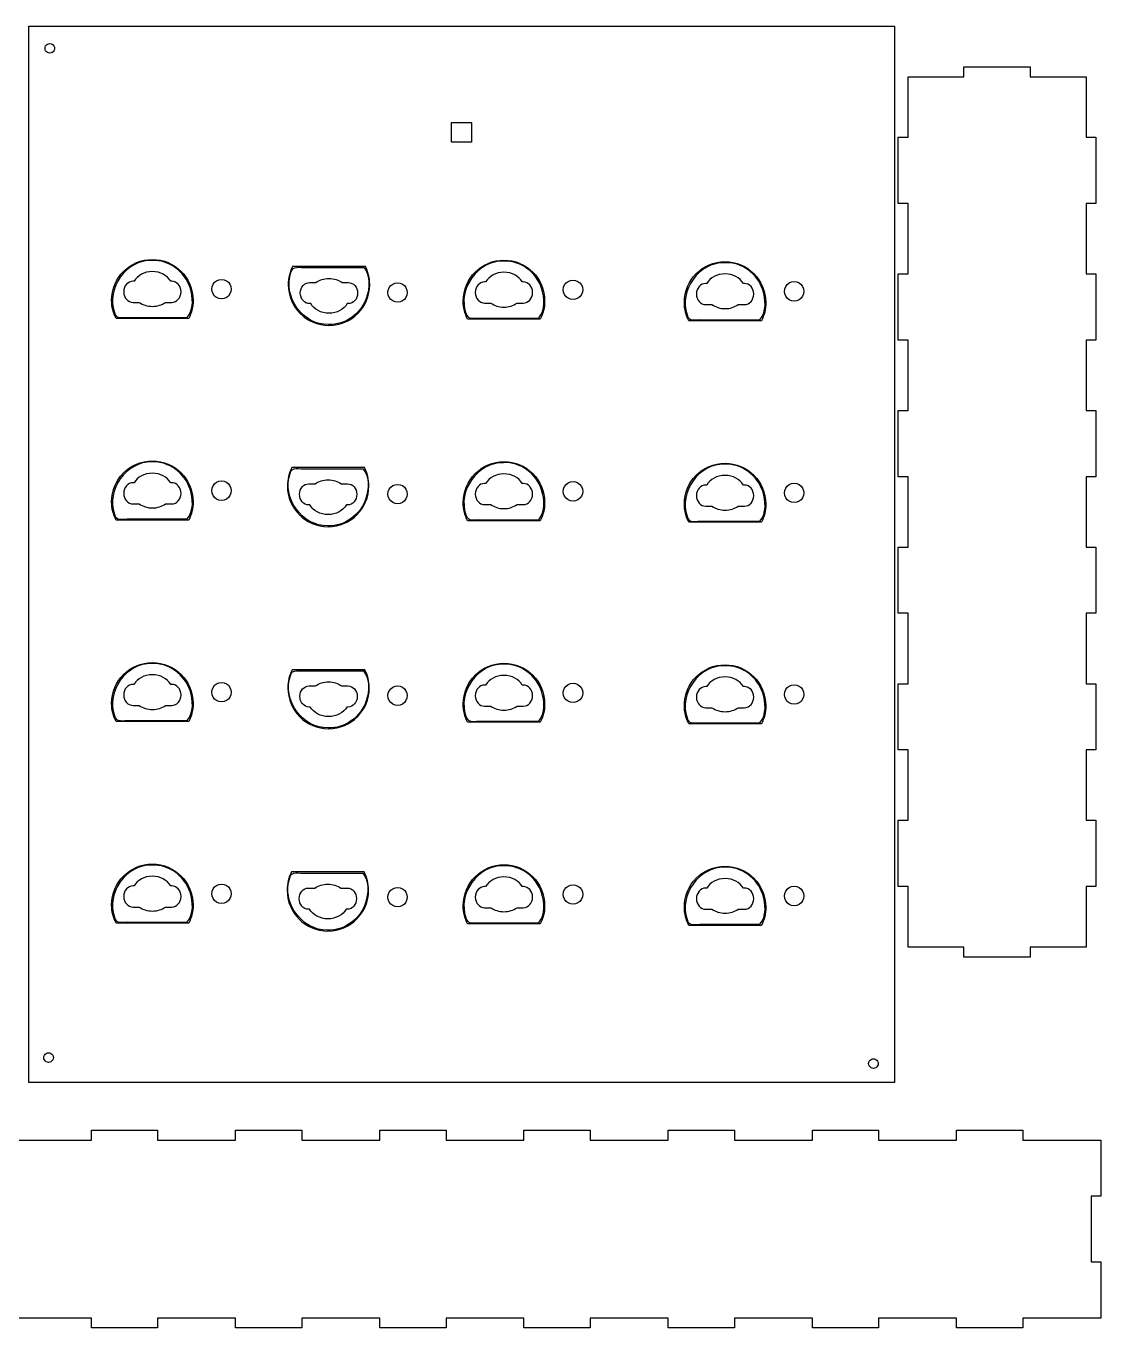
# Model space of a CAD drawing. Extents: x -357 to 241, y 37 to 431.
# Drawn here: x -85.2 to 240.9, y 36.5 to 431.4 of the extents above; entities that cross this region are included whole.
import ezdxf

# ---------------------------------------------------------------- set-up
doc = ezdxf.new("R2010")
doc.units = 0
doc.layers.add('Layer_1_copy', color=7, linetype='CONTINUOUS')

msp = doc.modelspace()

# ---------------------------------------------------------------- linework, layer by layer
at = {"layer": 'Layer_1_copy', "color": 7}
for points in [[(-84.363413, 110.946566), (-84.363413, 431.403013), (178.254028, 431.403013), (178.254028, 110.946566), (-84.363413, 110.946566)], [(-77.977239, 426.080068), (-77.977239, 426.080068)], [(-77.97721, 426.080096), (-77.97721, 426.080096)], [(-77.977182, 426.080096), (-77.977182, 426.080096)], [(219.468206, 152.046634), (219.468206, 149.046631), (199.378189, 149.046631), (199.378189, 152.046634), (182.423209, 152.046634), (182.423209, 170.430203), (179.423187, 170.430203), (179.423187, 190.520203), (182.423209, 190.520203), (182.423209, 211.858774), (179.423187, 211.858774), (179.423187, 231.948774), (182.423209, 231.948774), (182.423209, 253.287348), (179.423187, 253.287348), (179.423187, 273.377348), (182.423209, 273.377348), (182.423209, 294.715919), (179.423187, 294.715919), (179.423187, 314.805919), (182.423209, 314.805919), (182.423209, 336.14449), (179.423187, 336.14449), (179.423187, 356.234491), (182.423209, 356.234491), (182.423209, 377.573062), (179.423187, 377.573062), (179.423187, 397.663062), (182.423209, 397.663062), (182.423209, 416.046633), (199.378189, 416.046633), (199.378189, 419.046633), (219.468206, 419.046633), (219.468206, 416.046633), (236.423214, 416.046633), (236.423214, 416.046633), (236.423214, 397.663062), (239.423208, 397.663062), (239.423208, 377.573062), (236.423214, 377.573062), (236.423214, 356.234491), (239.423208, 356.234491), (239.423208, 336.14449), (236.423214, 336.14449), (236.423214, 314.805919), (239.423208, 314.805919), (239.423208, 294.715919), (236.423214, 294.715919), (236.423214, 273.377348), (239.423208, 273.377348), (239.423208, 253.287348), (236.423214, 253.287348), (236.423214, 231.948774), (239.423208, 231.948774), (239.423208, 211.858774), (236.423214, 211.858774), (236.423214, 190.520203), (239.423208, 190.520203), (239.423208, 170.430203), (236.423214, 170.430203), (236.423214, 152.046634), (219.468206, 152.046634)], [(43.945178, 396.171732), (43.945178, 402.171732), (49.945178, 402.171732), (49.945178, 396.171732), (43.945178, 396.171732)], [(17.761782, 358.517832), (-4.30427, 358.517832)], [(-25.889062, 354.564658), (-25.889062, 354.564658)], [(-5.630235, 352.964929), (-5.630235, 352.964929)], [(27.527646, 353.532035), (27.527646, 353.532035)], [(80.765369, 354.358015), (80.765369, 354.358015)], [(147.856251, 353.887325), (147.856251, 353.887325)], [(-59.204225, 348.241455), (-59.204225, 348.241455)], [(47.450234, 348.03484), (47.450234, 348.03484)], [(114.541088, 347.564093), (114.541088, 347.564093)], [(-35.812208, 342.688552), (-57.87826, 342.688552)], [(70.842251, 342.481937), (48.776199, 342.481937)], [(137.933105, 342.01119), (115.867053, 342.01119)], [(17.510576, 297.474012), (-4.555476, 297.474012)], [(-25.889062, 293.437272), (-25.889062, 293.437272)], [(27.527646, 292.404649), (27.527646, 292.404649)], [(80.765369, 293.230629), (80.765369, 293.230629)], [(147.856251, 292.759939), (147.856251, 292.759939)], [(-5.881441, 291.921109), (-5.881441, 291.921109)], [(-59.204225, 287.114069), (-59.204225, 287.114069)], [(47.450234, 286.907454), (47.450234, 286.907454)], [(114.541088, 286.436707), (114.541088, 286.436707)], [(-35.812208, 281.561166), (-57.87826, 281.561166)], [(70.842251, 281.354551), (48.776199, 281.354551)], [(137.933105, 280.883804), (115.867053, 280.883804)], [(17.636193, 236.179014), (-4.429859, 236.179014)], [(-25.889062, 232.309886), (-25.889062, 232.309886)], [(-5.755824, 230.626111), (-5.755824, 230.626111)], [(27.527646, 231.277263), (27.527646, 231.277263)], [(80.765369, 232.103271), (80.765369, 232.103271)], [(147.856251, 231.632581), (147.856251, 231.632581)], [(-59.204225, 225.986655), (-59.204225, 225.986655)], [(47.450234, 225.780068), (47.450234, 225.780068)], [(114.541088, 225.309321), (114.541088, 225.309321)], [(-35.812208, 220.433752), (-57.87826, 220.433752)], [(70.842251, 220.227165), (48.776199, 220.227165)], [(137.933105, 219.756418), (115.867053, 219.756418)], [(17.425514, 174.848739), (-4.640538, 174.848739)], [(-25.889062, 171.182522), (-25.889062, 171.182522)], [(27.527646, 170.1499), (27.527646, 170.1499)], [(80.765369, 170.975879), (80.765369, 170.975879)], [(147.856251, 170.505189), (147.856251, 170.505189)], [(-5.966503, 169.295836), (-5.966503, 169.295836)], [(-59.204225, 164.859314), (-59.204225, 164.859314)], [(47.450234, 164.652699), (47.450234, 164.652699)], [(114.541088, 164.181952), (114.541088, 164.181952)], [(-35.812208, 159.306411), (-57.87826, 159.306411)], [(70.842251, 159.099796), (48.776199, 159.099796)], [(137.933105, 158.629049), (115.867053, 158.629049)], [(-78.340261, 120.002894), (-78.340261, 120.002894)], [(-78.340233, 120.002922), (-78.340233, 120.002922)], [(-78.340233, 120.002922), (-78.340233, 120.002922)], [(171.898741, 118.173981), (171.898741, 118.173981)], [(171.898769, 118.173981), (171.898769, 118.173981)], [(171.898798, 118.173981), (171.898798, 118.173981)], [(-89.066017, 93.543838), (-65.361016, 93.543838), (-65.361016, 96.543832), (-45.271015, 96.543832), (-45.271015, 93.543838), (-21.611017, 93.543838), (-21.611017, 96.543832), (-1.521017, 96.543832), (-1.521017, 93.543838), (22.138984, 93.543838), (22.138984, 96.543832), (42.228976, 96.543832), (42.228976, 93.543838), (65.888991, 93.543838), (65.888991, 96.543832), (85.97898, 96.543832), (85.97898, 93.543838), (109.638996, 93.543838), (109.638996, 96.543832), (129.728984, 96.543832), (129.728984, 93.543838), (153.388972, 93.543838), (153.388972, 96.543832), (173.478986, 96.543832), (173.478986, 93.543838), (197.138973, 93.543838), (197.138973, 96.543832), (217.22899, 96.543832), (217.22899, 93.543838), (240.933992, 93.543838), (240.933992, 76.49883), (237.933969, 76.49883), (237.933969, 56.588814), (240.933992, 56.588814), (240.933992, 39.543833), (217.22899, 39.543833), (217.22899, 36.543811), (197.138973, 36.543811), (197.138973, 39.543833), (173.478986, 39.543833), (173.478986, 36.543811), (153.388972, 36.543811), (153.388972, 39.543833), (129.728984, 39.543833), (129.728984, 36.543811), (109.638996, 36.543811), (109.638996, 39.543833), (85.97898, 39.543833), (85.97898, 36.543811), (65.888991, 36.543811), (65.888991, 39.543833), (42.228976, 39.543833), (42.228976, 36.543811), (22.138984, 36.543811), (22.138984, 39.543833), (-1.521017, 39.543833), (-1.521017, 36.543811), (-21.611017, 36.543811), (-21.611017, 39.543833), (-45.271015, 39.543833), (-45.271015, 36.543811), (-65.361016, 36.543811), (-65.361016, 39.543833), (-89.066017, 39.543833)]]:
    msp.add_lwpolyline(points, dxfattribs=at)
at = {"layer": 'Layer_1_copy', "color": 3}
for points in [[(-46.970936, 360.309658), (-46.970936, 360.309658)], [(59.683523, 360.103043), (59.683523, 360.103043)], [(126.774377, 359.632296), (126.774377, 359.632296)], [(-46.855168, 356.922441), (-46.855168, 356.922441)], [(59.799291, 356.715826), (59.799291, 356.715826)], [(126.890145, 356.245079), (126.890145, 356.245079)], [(-52.402613, 354.003205), (-52.720113, 354.003205)], [(-40.981418, 354.003205), (-41.298918, 354.003205)], [(0.853877, 353.614915), (2.750072, 353.614915)], [(10.696377, 353.614915), (12.592572, 353.614915)], [(54.251846, 353.79659), (53.934346, 353.79659)], [(65.673041, 353.79659), (65.355541, 353.79659)], [(121.3427, 353.325843), (121.0252, 353.325843)], [(132.763895, 353.325843), (132.446395, 353.325843)], [(-55.542335, 350.828205), (-55.542335, 350.766469)], [(-52.720113, 347.591469), (-50.823918, 347.591469)], [(-42.877613, 347.591469), (-40.981418, 347.591469)], [(-38.159196, 350.766469), (-38.159196, 350.828205)], [(-1.968345, 350.378179), (-1.968345, 350.439915)], [(15.414794, 350.439915), (15.414794, 350.378179)], [(51.112124, 350.62159), (51.112124, 350.559854)], [(68.495263, 350.559854), (68.495263, 350.62159)], [(118.202978, 350.150843), (118.202978, 350.089107)], [(135.586117, 350.089107), (135.586117, 350.150843)], [(1.171377, 347.203179), (0.853877, 347.203179)], [(6.718822, 344.283943), (6.718822, 344.283943)], [(12.592572, 347.203179), (12.275072, 347.203179)], [(53.934346, 347.384854), (55.830541, 347.384854)], [(63.776846, 347.384854), (65.673041, 347.384854)], [(121.0252, 346.914107), (122.921395, 346.914107)], [(130.8677, 346.914107), (132.763895, 346.914107)], [(6.603054, 340.896726), (6.603054, 340.896726)], [(-46.970936, 299.182272), (-46.970936, 299.182272)], [(59.683523, 298.975657), (59.683523, 298.975657)], [(126.774377, 298.50491), (126.774377, 298.50491)], [(-52.402613, 292.875819), (-52.720113, 292.875819)], [(-46.855168, 295.795055), (-46.855168, 295.795055)], [(-40.981418, 292.875819), (-41.298918, 292.875819)], [(0.602671, 292.571095), (2.498866, 292.571095)], [(10.445171, 292.571095), (12.341366, 292.571095)], [(54.251846, 292.669204), (53.934346, 292.669204)], [(59.799291, 295.58844), (59.799291, 295.58844)], [(65.673041, 292.669204), (65.355541, 292.669204)], [(121.3427, 292.198457), (121.0252, 292.198457)], [(126.890145, 295.117693), (126.890145, 295.117693)], [(132.763895, 292.198457), (132.446395, 292.198457)], [(-55.542335, 289.700819), (-55.542335, 289.639083)], [(-38.159196, 289.639083), (-38.159196, 289.700819)], [(-2.219551, 289.334359), (-2.219551, 289.396095)], [(15.163588, 289.396095), (15.163588, 289.334359)], [(51.112124, 289.494204), (51.112124, 289.432468)], [(68.495263, 289.432468), (68.495263, 289.494204)], [(118.202978, 289.023457), (118.202978, 288.961721)], [(135.586117, 288.961721), (135.586117, 289.023457)], [(-52.720113, 286.464083), (-50.823918, 286.464083)], [(-42.877613, 286.464083), (-40.981418, 286.464083)], [(0.920171, 286.159359), (0.602671, 286.159359)], [(12.341366, 286.159359), (12.023866, 286.159359)], [(53.934346, 286.257468), (55.830541, 286.257468)], [(63.776846, 286.257468), (65.673041, 286.257468)], [(121.0252, 285.786721), (122.921395, 285.786721)], [(130.8677, 285.786721), (132.763895, 285.786721)], [(6.467616, 283.240123), (6.467616, 283.240123)], [(6.351848, 279.852906), (6.351848, 279.852906)], [(-46.970936, 238.054858), (-46.970936, 238.054858)], [(59.683523, 237.848271), (59.683523, 237.848271)], [(126.774377, 237.377524), (126.774377, 237.377524)], [(-46.855168, 234.667641), (-46.855168, 234.667641)], [(59.799291, 234.461054), (59.799291, 234.461054)], [(126.890145, 233.990307), (126.890145, 233.990307)], [(-52.402613, 231.748405), (-52.720113, 231.748405)], [(-40.981418, 231.748405), (-41.298918, 231.748405)], [(0.728288, 231.276097), (2.624483, 231.276097)], [(10.570788, 231.276097), (12.466983, 231.276097)], [(54.251846, 231.541818), (53.934346, 231.541818)], [(65.673041, 231.541818), (65.355541, 231.541818)], [(121.3427, 231.071071), (121.0252, 231.071071)], [(132.763895, 231.071071), (132.446395, 231.071071)], [(-55.542335, 228.573405), (-55.542335, 228.511669)], [(-52.720113, 225.336669), (-50.823918, 225.336669)], [(-42.877613, 225.336669), (-40.981418, 225.336669)], [(-38.159196, 228.511669), (-38.159196, 228.573405)], [(-2.093934, 228.039361), (-2.093934, 228.101097)], [(15.289205, 228.101097), (15.289205, 228.039361)], [(51.112124, 228.366818), (51.112124, 228.305082)], [(53.934346, 225.130082), (55.830541, 225.130082)], [(63.776846, 225.130082), (65.673041, 225.130082)], [(68.495263, 228.305082), (68.495263, 228.366818)], [(118.202978, 227.896071), (118.202978, 227.834335)], [(135.586117, 227.834335), (135.586117, 227.896071)], [(1.045788, 224.864361), (0.728288, 224.864361)], [(6.593233, 221.945125), (6.593233, 221.945125)], [(12.466983, 224.864361), (12.149483, 224.864361)], [(121.0252, 224.659335), (122.921395, 224.659335)], [(130.8677, 224.659335), (132.763895, 224.659335)], [(6.477465, 218.557908), (6.477465, 218.557908)], [(-46.970936, 176.927523), (-46.970936, 176.927523)], [(59.683523, 176.720902), (59.683523, 176.720902)], [(126.774377, 176.250155), (126.774377, 176.250155)], [(-52.402613, 170.621064), (-52.720113, 170.621064)], [(-46.855168, 173.5403), (-46.855168, 173.5403)], [(-40.981418, 170.621064), (-41.298918, 170.621064)], [(0.517609, 169.945822), (2.413804, 169.945822)], [(10.360109, 169.945822), (12.256304, 169.945822)], [(54.251846, 170.414449), (53.934346, 170.414449)], [(59.799291, 173.333685), (59.799291, 173.333685)], [(65.673041, 170.414449), (65.355541, 170.414449)], [(121.3427, 169.943702), (121.0252, 169.943702)], [(126.890145, 172.862938), (126.890145, 172.862938)], [(132.763895, 169.943702), (132.446395, 169.943702)], [(-55.542335, 167.446064), (-55.542335, 167.384328)], [(-38.159196, 167.384328), (-38.159196, 167.446064)], [(-2.304613, 166.709086), (-2.304613, 166.770822)], [(15.078526, 166.770822), (15.078526, 166.709086)], [(51.112124, 167.239449), (51.112124, 167.177713)], [(68.495263, 167.177713), (68.495263, 167.239449)], [(118.202978, 166.768702), (118.202978, 166.706966)], [(135.586117, 166.706966), (135.586117, 166.768702)], [(-52.720113, 164.209328), (-50.823918, 164.209328)], [(-42.877613, 164.209328), (-40.981418, 164.209328)], [(0.835109, 163.534086), (0.517609, 163.534086)], [(12.256304, 163.534086), (11.938804, 163.534086)], [(53.934346, 164.002713), (55.830541, 164.002713)], [(63.776846, 164.002713), (65.673041, 164.002713)], [(121.0252, 163.531966), (122.921395, 163.531966)], [(130.8677, 163.531966), (132.763895, 163.531966)], [(6.382554, 160.61485), (6.382554, 160.61485)], [(6.266786, 157.227633), (6.266786, 157.227633)]]:
    msp.add_lwpolyline(points, dxfattribs=at)
at = {"layer": 'Layer_1_copy', "color": 7}
for points in [[(-79.232976, 423.905068), (-79.491993, 424.353699), (-79.491993, 424.906436), (-79.232976, 425.355068)], [(-79.232947, 423.905096), (-79.491965, 424.353728), (-79.491965, 424.906464), (-79.232947, 425.355096)], [(-79.232919, 423.905096), (-79.491937, 424.353728), (-79.491937, 424.906464), (-79.232919, 425.355096)], [(-79.232976, 425.355068), (-78.973958, 425.803699), (-78.495274, 426.080068), (-77.977239, 426.080068)], [(-77.977239, 423.180068), (-78.495274, 423.180068), (-78.973958, 423.456436), (-79.232976, 423.905068)], [(-79.232947, 425.355096), (-78.97393, 425.803728), (-78.495246, 426.080096), (-77.97721, 426.080096)], [(-77.97721, 423.180096), (-78.495246, 423.180096), (-78.97393, 423.456464), (-79.232947, 423.905096)], [(-79.232919, 425.355096), (-78.973902, 425.803728), (-78.495217, 426.080096), (-77.977182, 426.080096)], [(-77.977182, 423.180096), (-78.495217, 423.180096), (-78.973902, 423.456464), (-79.232919, 423.905096)], [(-77.977239, 426.080068), (-77.459204, 426.080068), (-76.980519, 425.803699), (-76.721502, 425.355068)], [(-76.721502, 423.905068), (-76.980519, 423.456436), (-77.459204, 423.180068), (-77.977239, 423.180068)], [(-77.97721, 426.080096), (-77.459175, 426.080096), (-76.980491, 425.803727), (-76.721474, 425.355096)], [(-76.721474, 423.905096), (-76.980491, 423.456464), (-77.459175, 423.180096), (-77.97721, 423.180096)], [(-77.977182, 426.080096), (-77.459147, 426.080096), (-76.980463, 425.803727), (-76.721445, 425.355096)], [(-76.721445, 423.905096), (-76.980463, 423.456464), (-77.459147, 423.180096), (-77.977182, 423.180096)], [(-76.721502, 425.355068), (-76.462484, 424.906436), (-76.462484, 424.353699), (-76.721502, 423.905068)], [(-76.721474, 425.355096), (-76.462456, 424.906464), (-76.462456, 424.353727), (-76.721474, 423.905096)], [(-76.721445, 425.355096), (-76.462428, 424.906464), (-76.462428, 424.353727), (-76.721445, 423.905096)], [(-59.204225, 348.241455), (-59.204225, 355.070595), (-53.672528, 360.608277), (-46.850766, 360.608277)], [(-46.850766, 360.608277), (-40.029003, 360.608277), (-34.497306, 355.070595), (-34.497306, 348.241455)], [(47.450234, 348.03484), (47.450234, 354.86398), (52.981931, 360.401662), (59.803693, 360.401662)], [(59.803693, 360.401662), (66.625456, 360.401662), (72.157153, 354.86398), (72.157153, 348.03484)], [(114.541088, 347.564093), (114.541088, 354.393233), (120.072785, 359.930916), (126.894548, 359.930916)], [(126.894548, 359.930916), (133.71631, 359.930916), (139.248007, 354.393233), (139.248007, 347.564093)], [(-4.30427, 358.517832), (-5.145942, 356.846566), (-5.630235, 354.964332), (-5.630235, 352.964929)], [(19.076684, 352.964929), (19.076684, 354.963692), (18.602974, 356.846989), (17.761782, 358.517832)], [(-28.443837, 350.139658), (-28.970804, 351.052391), (-28.970804, 352.176925), (-28.443837, 353.089658)], [(-28.443837, 353.089658), (-27.91687, 354.002391), (-26.942996, 354.564658), (-25.889062, 354.564658)], [(-25.889062, 354.564658), (-24.835129, 354.564658), (-23.861254, 354.002391), (-23.334287, 353.089658)], [(-23.334287, 353.089658), (-22.80732, 352.176925), (-22.80732, 351.052391), (-23.334287, 350.139658)], [(-5.630235, 352.964929), (-5.630235, 346.135789), (-0.098538, 340.598107), (6.723224, 340.598107)], [(6.723224, 340.598107), (13.544987, 340.598107), (19.076684, 346.135789), (19.076684, 352.964929)], [(24.972871, 349.107035), (24.445904, 350.019768), (24.445904, 351.144302), (24.972871, 352.057035)], [(24.972871, 352.057035), (25.499838, 352.969768), (26.473712, 353.532035), (27.527646, 353.532035)], [(27.527646, 353.532035), (28.581579, 353.532035), (29.555454, 352.969768), (30.082421, 352.057035)], [(30.082421, 352.057035), (30.609388, 351.144302), (30.609388, 350.019768), (30.082421, 349.107035)], [(78.210594, 349.933015), (77.683627, 350.845748), (77.683627, 351.970282), (78.210594, 352.883015)], [(78.210594, 352.883015), (78.73756, 353.795748), (79.711435, 354.358015), (80.765369, 354.358015)], [(80.765369, 354.358015), (81.819302, 354.358015), (82.793177, 353.795748), (83.320144, 352.883015)], [(83.320144, 352.883015), (83.84711, 351.970282), (83.84711, 350.845748), (83.320144, 349.933015)], [(145.301476, 349.462324), (144.77451, 350.375058), (144.77451, 351.499591), (145.301476, 352.412325)], [(145.301476, 352.412325), (145.828443, 353.325058), (146.802318, 353.887325), (147.856251, 353.887325)], [(147.856251, 353.887325), (148.910185, 353.887325), (149.88406, 353.325058), (150.411026, 352.412325)], [(150.411026, 352.412325), (150.937993, 351.499591), (150.937993, 350.375058), (150.411026, 349.462324)], [(-57.87826, 342.688552), (-58.719932, 344.359818), (-59.204225, 346.242051), (-59.204225, 348.241455)], [(-34.497306, 348.241455), (-34.497306, 346.242692), (-34.971016, 344.359395), (-35.812208, 342.688552)], [(-25.889062, 348.664658), (-26.942996, 348.664658), (-27.91687, 349.226925), (-28.443837, 350.139658)], [(-23.334287, 350.139658), (-23.861254, 349.226925), (-24.835129, 348.664658), (-25.889062, 348.664658)], [(27.527646, 347.632035), (26.473712, 347.632035), (25.499838, 348.194302), (24.972871, 349.107035)], [(30.082421, 349.107035), (29.555454, 348.194302), (28.581579, 347.632035), (27.527646, 347.632035)], [(48.776199, 342.481937), (47.934527, 344.153203), (47.450234, 346.035437), (47.450234, 348.03484)], [(72.157153, 348.03484), (72.157153, 346.036077), (71.683443, 344.15278), (70.842251, 342.481937)], [(80.765369, 348.458015), (79.711435, 348.458015), (78.73756, 349.020281), (78.210594, 349.933015)], [(83.320144, 349.933015), (82.793177, 349.020281), (81.819302, 348.458015), (80.765369, 348.458015)], [(115.867053, 342.01119), (115.025382, 343.682457), (114.541088, 345.56469), (114.541088, 347.564093)], [(139.248007, 347.564093), (139.248007, 345.565331), (138.774297, 343.682033), (137.933105, 342.01119)], [(147.856251, 347.987324), (146.802318, 347.987324), (145.828443, 348.549591), (145.301476, 349.462324)], [(150.411026, 349.462324), (149.88406, 348.549591), (148.910185, 347.987324), (147.856251, 347.987324)], [(-59.204225, 287.114069), (-59.204225, 293.943209), (-53.672528, 299.480891), (-46.850766, 299.480891)], [(-46.850766, 299.480891), (-40.029003, 299.480891), (-34.497306, 293.943209), (-34.497306, 287.114069)], [(-4.555476, 297.474012), (-5.397148, 295.802746), (-5.881441, 293.920512), (-5.881441, 291.921109)], [(18.825478, 291.921109), (18.825478, 293.919872), (18.351768, 295.803169), (17.510576, 297.474012)], [(47.450234, 286.907454), (47.450234, 293.736594), (52.981931, 299.274276), (59.803693, 299.274276)], [(59.803693, 299.274276), (66.625456, 299.274276), (72.157153, 293.736594), (72.157153, 286.907454)], [(114.541088, 286.436707), (114.541088, 293.265847), (120.072785, 298.80353), (126.894548, 298.80353)], [(126.894548, 298.80353), (133.71631, 298.80353), (139.248007, 293.265847), (139.248007, 286.436707)], [(-28.443837, 291.962272), (-27.91687, 292.875005), (-26.942996, 293.437272), (-25.889062, 293.437272)], [(-25.889062, 293.437272), (-24.835129, 293.437272), (-23.861254, 292.875005), (-23.334287, 291.962272)], [(24.972871, 290.929649), (25.499838, 291.842382), (26.473712, 292.404649), (27.527646, 292.404649)], [(27.527646, 292.404649), (28.581579, 292.404649), (29.555454, 291.842382), (30.082421, 290.929649)], [(78.210594, 291.755629), (78.73756, 292.668362), (79.711435, 293.230629), (80.765369, 293.230629)], [(80.765369, 293.230629), (81.819302, 293.230629), (82.793177, 292.668362), (83.320144, 291.755629)], [(145.301476, 291.284939), (145.828443, 292.197672), (146.802318, 292.759939), (147.856251, 292.759939)], [(147.856251, 292.759939), (148.910185, 292.759939), (149.88406, 292.197672), (150.411026, 291.284939)], [(-28.443837, 289.012272), (-28.970804, 289.925005), (-28.970804, 291.049539), (-28.443837, 291.962272)], [(-25.889062, 287.537272), (-26.942996, 287.537272), (-27.91687, 288.099539), (-28.443837, 289.012272)], [(-23.334287, 289.012272), (-23.861254, 288.099539), (-24.835129, 287.537272), (-25.889062, 287.537272)], [(-23.334287, 291.962272), (-22.80732, 291.049539), (-22.80732, 289.925005), (-23.334287, 289.012272)], [(-5.881441, 291.921109), (-5.881441, 285.091969), (-0.349744, 279.554287), (6.472018, 279.554287)], [(6.472018, 279.554287), (13.293781, 279.554287), (18.825478, 285.091969), (18.825478, 291.921109)], [(24.972871, 287.979649), (24.445904, 288.892382), (24.445904, 290.016916), (24.972871, 290.929649)], [(30.082421, 290.929649), (30.609388, 290.016916), (30.609388, 288.892382), (30.082421, 287.979649)], [(78.210594, 288.805629), (77.683627, 289.718362), (77.683627, 290.842896), (78.210594, 291.755629)], [(80.765369, 287.330629), (79.711435, 287.330629), (78.73756, 287.892895), (78.210594, 288.805629)], [(83.320144, 288.805629), (82.793177, 287.892895), (81.819302, 287.330629), (80.765369, 287.330629)], [(83.320144, 291.755629), (83.84711, 290.842896), (83.84711, 289.718362), (83.320144, 288.805629)], [(145.301476, 288.334938), (144.77451, 289.247672), (144.77451, 290.372205), (145.301476, 291.284939)], [(147.856251, 286.859938), (146.802318, 286.859938), (145.828443, 287.422205), (145.301476, 288.334938)], [(150.411026, 288.334938), (149.88406, 287.422205), (148.910185, 286.859938), (147.856251, 286.859938)], [(150.411026, 291.284939), (150.937993, 290.372205), (150.937993, 289.247672), (150.411026, 288.334938)], [(-57.87826, 281.561166), (-58.719932, 283.232432), (-59.204225, 285.114665), (-59.204225, 287.114069)], [(-34.497306, 287.114069), (-34.497306, 285.115306), (-34.971016, 283.232009), (-35.812208, 281.561166)], [(27.527646, 286.504649), (26.473712, 286.504649), (25.499838, 287.066916), (24.972871, 287.979649)], [(30.082421, 287.979649), (29.555454, 287.066916), (28.581579, 286.504649), (27.527646, 286.504649)], [(48.776199, 281.354551), (47.934527, 283.025817), (47.450234, 284.908051), (47.450234, 286.907454)], [(72.157153, 286.907454), (72.157153, 284.908691), (71.683443, 283.025394), (70.842251, 281.354551)], [(115.867053, 280.883804), (115.025382, 282.555071), (114.541088, 284.437304), (114.541088, 286.436707)], [(139.248007, 286.436707), (139.248007, 284.437945), (138.774297, 282.554647), (137.933105, 280.883804)], [(-59.204225, 225.986655), (-59.204225, 232.815795), (-53.672528, 238.353477), (-46.850766, 238.353477)], [(-46.850766, 238.353477), (-40.029003, 238.353477), (-34.497306, 232.815795), (-34.497306, 225.986655)], [(47.450234, 225.780068), (47.450234, 232.609208), (52.981931, 238.14689), (59.803693, 238.14689)], [(59.803693, 238.14689), (66.625456, 238.14689), (72.157153, 232.609208), (72.157153, 225.780068)], [(114.541088, 225.309321), (114.541088, 232.138461), (120.072785, 237.676144), (126.894548, 237.676144)], [(126.894548, 237.676144), (133.71631, 237.676144), (139.248007, 232.138461), (139.248007, 225.309321)], [(-4.429859, 236.179014), (-5.27153, 234.507748), (-5.755824, 232.625515), (-5.755824, 230.626111)], [(18.951095, 230.626111), (18.951095, 232.624874), (18.477385, 234.508171), (17.636193, 236.179014)], [(-28.443837, 227.884886), (-28.970804, 228.797619), (-28.970804, 229.922153), (-28.443837, 230.834886)], [(-28.443837, 230.834886), (-27.91687, 231.747619), (-26.942996, 232.309886), (-25.889062, 232.309886)], [(-25.889062, 232.309886), (-24.835129, 232.309886), (-23.861254, 231.747619), (-23.334287, 230.834886)], [(-23.334287, 230.834886), (-22.80732, 229.922153), (-22.80732, 228.797619), (-23.334287, 227.884886)], [(-5.755824, 230.626111), (-5.755824, 223.796971), (-0.224127, 218.259289), (6.597636, 218.259289)], [(6.597636, 218.259289), (13.419398, 218.259289), (18.951095, 223.796971), (18.951095, 230.626111)], [(24.972871, 226.852263), (24.445904, 227.764996), (24.445904, 228.88953), (24.972871, 229.802263)], [(24.972871, 229.802263), (25.499838, 230.714996), (26.473712, 231.277263), (27.527646, 231.277263)], [(27.527646, 231.277263), (28.581579, 231.277263), (29.555454, 230.714996), (30.082421, 229.802263)], [(30.082421, 229.802263), (30.609388, 228.88953), (30.609388, 227.764996), (30.082421, 226.852263)], [(78.210594, 227.678271), (77.683627, 228.591004), (77.683627, 229.715538), (78.210594, 230.628271)], [(78.210594, 230.628271), (78.73756, 231.541004), (79.711435, 232.103271), (80.765369, 232.103271)], [(80.765369, 232.103271), (81.819302, 232.103271), (82.793177, 231.541004), (83.320144, 230.628271)], [(83.320144, 230.628271), (83.84711, 229.715538), (83.84711, 228.591004), (83.320144, 227.678271)], [(145.301476, 227.207581), (144.77451, 228.120314), (144.77451, 229.244848), (145.301476, 230.157581)], [(145.301476, 230.157581), (145.828443, 231.070314), (146.802318, 231.632581), (147.856251, 231.632581)], [(147.856251, 231.632581), (148.910185, 231.632581), (149.88406, 231.070314), (150.411026, 230.157581)], [(150.411026, 230.157581), (150.937993, 229.244848), (150.937993, 228.120314), (150.411026, 227.207581)], [(-57.87826, 220.433752), (-58.719932, 222.105018), (-59.204225, 223.987251), (-59.204225, 225.986655)], [(-34.497306, 225.986655), (-34.497306, 223.987892), (-34.971016, 222.104595), (-35.812208, 220.433752)], [(-25.889062, 226.409886), (-26.942996, 226.409886), (-27.91687, 226.972153), (-28.443837, 227.884886)], [(-23.334287, 227.884886), (-23.861254, 226.972153), (-24.835129, 226.409886), (-25.889062, 226.409886)], [(27.527646, 225.377263), (26.473712, 225.377263), (25.499838, 225.93953), (24.972871, 226.852263)], [(30.082421, 226.852263), (29.555454, 225.93953), (28.581579, 225.377263), (27.527646, 225.377263)], [(48.776199, 220.227165), (47.934527, 221.898431), (47.450234, 223.780665), (47.450234, 225.780068)], [(72.157153, 225.780068), (72.157153, 223.781305), (71.683443, 221.898008), (70.842251, 220.227165)], [(80.765369, 226.203271), (79.711435, 226.203271), (78.73756, 226.765538), (78.210594, 227.678271)], [(83.320144, 227.678271), (82.793177, 226.765538), (81.819302, 226.203271), (80.765369, 226.203271)], [(115.867053, 219.756418), (115.025382, 221.427685), (114.541088, 223.309918), (114.541088, 225.309321)], [(139.248007, 225.309321), (139.248007, 223.310559), (138.774297, 221.427261), (137.933105, 219.756418)], [(147.856251, 225.732581), (146.802318, 225.732581), (145.828443, 226.294847), (145.301476, 227.207581)], [(150.411026, 227.207581), (149.88406, 226.294847), (148.910185, 225.732581), (147.856251, 225.732581)], [(-59.204225, 164.859314), (-59.204225, 171.688454), (-53.672528, 177.226136), (-46.850766, 177.226136)], [(-46.850766, 177.226136), (-40.029003, 177.226136), (-34.497306, 171.688454), (-34.497306, 164.859314)], [(-4.640538, 174.848739), (-5.482209, 173.177472), (-5.966503, 171.295239), (-5.966503, 169.295836)], [(18.740416, 169.295836), (18.740416, 171.294598), (18.266706, 173.177896), (17.425514, 174.848739)], [(47.450234, 164.652699), (47.450234, 171.481839), (52.981931, 177.019521), (59.803693, 177.019521)], [(59.803693, 177.019521), (66.625456, 177.019521), (72.157153, 171.481839), (72.157153, 164.652699)], [(114.541088, 164.181952), (114.541088, 171.011092), (120.072785, 176.548775), (126.894548, 176.548775)], [(126.894548, 176.548775), (133.71631, 176.548775), (139.248007, 171.011092), (139.248007, 164.181952)], [(-28.443837, 169.707522), (-27.91687, 170.620256), (-26.942996, 171.182522), (-25.889062, 171.182522)], [(-25.889062, 171.182522), (-24.835129, 171.182522), (-23.861254, 170.620256), (-23.334287, 169.707522)], [(24.972871, 168.6749), (25.499838, 169.587633), (26.473712, 170.1499), (27.527646, 170.1499)], [(27.527646, 170.1499), (28.581579, 170.1499), (29.555454, 169.587633), (30.082421, 168.6749)], [(78.210594, 169.500879), (78.73756, 170.413613), (79.711435, 170.975879), (80.765369, 170.975879)], [(80.765369, 170.975879), (81.819302, 170.975879), (82.793177, 170.413613), (83.320144, 169.500879)], [(145.301476, 169.030189), (145.828443, 169.942922), (146.802318, 170.505189), (147.856251, 170.505189)], [(147.856251, 170.505189), (148.910185, 170.505189), (149.88406, 169.942922), (150.411026, 169.030189)], [(-28.443837, 166.757522), (-28.970804, 167.670256), (-28.970804, 168.794789), (-28.443837, 169.707522)], [(-25.889062, 165.282522), (-26.942996, 165.282522), (-27.91687, 165.844789), (-28.443837, 166.757522)], [(-23.334287, 166.757522), (-23.861254, 165.844789), (-24.835129, 165.282522), (-25.889062, 165.282522)], [(-23.334287, 169.707522), (-22.80732, 168.794789), (-22.80732, 167.670256), (-23.334287, 166.757522)], [(-5.966503, 169.295836), (-5.966503, 162.466696), (-0.434806, 156.929013), (6.386957, 156.929013)], [(6.386957, 156.929013), (13.208719, 156.929013), (18.740416, 162.466696), (18.740416, 169.295836)], [(24.972871, 165.724899), (24.445904, 166.637633), (24.445904, 167.762166), (24.972871, 168.6749)], [(30.082421, 168.6749), (30.609388, 167.762166), (30.609388, 166.637633), (30.082421, 165.724899)], [(78.210594, 166.550879), (77.683627, 167.463612), (77.683627, 168.588146), (78.210594, 169.500879)], [(80.765369, 165.075879), (79.711435, 165.075879), (78.73756, 165.638146), (78.210594, 166.550879)], [(83.320144, 166.550879), (82.793177, 165.638146), (81.819302, 165.075879), (80.765369, 165.075879)], [(83.320144, 169.500879), (83.84711, 168.588146), (83.84711, 167.463612), (83.320144, 166.550879)], [(145.301476, 166.080189), (144.77451, 166.992922), (144.77451, 168.117456), (145.301476, 169.030189)], [(147.856251, 164.605189), (146.802318, 164.605189), (145.828443, 165.167456), (145.301476, 166.080189)], [(150.411026, 166.080189), (149.88406, 165.167456), (148.910185, 164.605189), (147.856251, 164.605189)], [(150.411026, 169.030189), (150.937993, 168.117456), (150.937993, 166.992922), (150.411026, 166.080189)], [(-57.87826, 159.306411), (-58.719932, 160.977677), (-59.204225, 162.85991), (-59.204225, 164.859314)], [(-34.497306, 164.859314), (-34.497306, 162.860551), (-34.971016, 160.977254), (-35.812208, 159.306411)], [(27.527646, 164.249899), (26.473712, 164.249899), (25.499838, 164.812166), (24.972871, 165.724899)], [(30.082421, 165.724899), (29.555454, 164.812166), (28.581579, 164.249899), (27.527646, 164.249899)], [(48.776199, 159.099796), (47.934527, 160.771062), (47.450234, 162.653296), (47.450234, 164.652699)], [(72.157153, 164.652699), (72.157153, 162.653936), (71.683443, 160.770639), (70.842251, 159.099796)], [(115.867053, 158.629049), (115.025382, 160.300316), (114.541088, 162.182549), (114.541088, 164.181952)], [(139.248007, 164.181952), (139.248007, 162.18319), (138.774297, 160.299892), (137.933105, 158.629049)], [(-79.595998, 117.827894), (-79.855016, 118.276525), (-79.855016, 118.829262), (-79.595998, 119.277894)], [(-79.59597, 117.827922), (-79.854987, 118.276553), (-79.854987, 118.82929), (-79.59597, 119.277922)], [(-79.59597, 117.827922), (-79.854987, 118.276553), (-79.854987, 118.82929), (-79.59597, 119.277922)], [(-79.595998, 119.277894), (-79.33698, 119.726525), (-78.858296, 120.002894), (-78.340261, 120.002894)], [(-79.59597, 119.277922), (-79.336952, 119.726553), (-78.858268, 120.002922), (-78.340233, 120.002922)], [(-79.59597, 119.277922), (-79.336952, 119.726553), (-78.858268, 120.002922), (-78.340233, 120.002922)], [(-78.340261, 120.002894), (-77.822226, 120.002894), (-77.343542, 119.726525), (-77.084524, 119.277894)], [(-78.340233, 120.002922), (-77.822198, 120.002922), (-77.343514, 119.726553), (-77.084496, 119.277922)], [(-78.340233, 120.002922), (-77.822198, 120.002922), (-77.343514, 119.726553), (-77.084496, 119.277922)], [(-77.084524, 119.277894), (-76.825507, 118.829262), (-76.825507, 118.276525), (-77.084524, 117.827894)], [(-77.084496, 119.277922), (-76.825479, 118.82929), (-76.825479, 118.276553), (-77.084496, 117.827922)], [(-77.084496, 119.277922), (-76.825479, 118.82929), (-76.825479, 118.276553), (-77.084496, 117.827922)], [(-78.340261, 117.102894), (-78.858296, 117.102894), (-79.33698, 117.379262), (-79.595998, 117.827894)], [(-78.340233, 117.102922), (-78.858268, 117.102922), (-79.336952, 117.37929), (-79.59597, 117.827922)], [(-78.340233, 117.102922), (-78.858268, 117.102922), (-79.336952, 117.37929), (-79.59597, 117.827922)], [(-77.084524, 117.827894), (-77.343542, 117.379262), (-77.822226, 117.102894), (-78.340261, 117.102894)], [(-77.084496, 117.827922), (-77.343514, 117.37929), (-77.822198, 117.102922), (-78.340233, 117.102922)], [(-77.084496, 117.827922), (-77.343514, 117.37929), (-77.822198, 117.102922), (-78.340233, 117.102922)], [(170.643004, 115.998981), (170.383987, 116.447612), (170.383987, 117.000349), (170.643004, 117.448981)], [(170.643033, 115.998981), (170.384015, 116.447612), (170.384015, 117.000349), (170.643033, 117.448981)], [(170.643061, 115.998981), (170.384043, 116.447612), (170.384043, 117.000349), (170.643061, 117.448981)], [(170.643004, 117.448981), (170.902022, 117.897612), (171.380706, 118.173981), (171.898741, 118.173981)], [(171.898741, 115.273981), (171.380706, 115.273981), (170.902022, 115.550349), (170.643004, 115.998981)], [(170.643033, 117.448981), (170.90205, 117.897612), (171.380734, 118.173981), (171.898769, 118.173981)], [(171.898769, 115.273981), (171.380734, 115.273981), (170.90205, 115.550349), (170.643033, 115.998981)], [(170.643061, 117.448981), (170.902078, 117.897612), (171.380762, 118.173981), (171.898798, 118.173981)], [(171.898798, 115.273981), (171.380762, 115.273981), (170.902078, 115.550349), (170.643061, 115.998981)], [(171.898741, 118.173981), (172.416776, 118.173981), (172.89546, 117.897612), (173.154478, 117.448981)], [(173.154478, 115.998981), (172.89546, 115.550349), (172.416776, 115.273981), (171.898741, 115.273981)], [(171.898769, 118.173981), (172.416804, 118.173981), (172.895489, 117.897612), (173.154506, 117.448981)], [(173.154506, 115.998981), (172.895489, 115.550349), (172.416804, 115.273981), (171.898769, 115.273981)], [(171.898798, 118.173981), (172.416833, 118.173981), (172.895517, 117.897612), (173.154534, 117.448981)], [(173.154534, 115.998981), (172.895517, 115.550349), (172.416833, 115.273981), (171.898798, 115.273981)], [(173.154478, 117.448981), (173.413496, 117.000349), (173.413496, 116.447612), (173.154478, 115.998981)], [(173.154506, 117.448981), (173.413524, 117.000349), (173.413524, 116.447612), (173.154506, 115.998981)], [(173.154534, 117.448981), (173.413552, 117.000349), (173.413552, 116.447612), (173.154534, 115.998981)]]:
    msp.add_open_spline(points, degree=3, dxfattribs=at)
at = {"layer": 'Layer_1_copy', "color": 3}
for points in [[(-46.970936, 360.309658), (-54.758265, 360.588674), (-60.993937, 351.765044), (-58.383297, 344.514033)], [(-35.435103, 352.098755), (-37.006347, 356.951098), (-41.804294, 360.564635), (-46.970936, 360.309658)], [(59.683523, 360.103043), (51.896193, 360.382059), (45.660522, 351.55843), (48.271162, 344.307418)], [(71.219356, 351.89214), (69.648112, 356.744483), (64.850165, 360.35802), (59.683523, 360.103043)], [(126.774377, 359.632296), (118.987048, 359.911313), (112.751376, 351.087683), (115.362016, 343.836671)], [(138.310211, 351.421394), (136.738967, 356.273736), (131.94102, 359.887273), (126.774377, 359.632296)], [(-46.855168, 356.922441), (-49.282985, 356.922441), (-51.38348, 355.730278), (-52.402613, 354.003205)], [(-41.298918, 354.003205), (-42.318813, 355.730617), (-44.426985, 356.922441), (-46.855168, 356.922441)], [(6.603054, 340.896726), (-1.184275, 340.61771), (-7.419947, 349.44134), (-4.809307, 356.692351)], [(-4.809307, 356.692351), (-4.45001, 358.977095), (-1.838466, 357.983501), (-0.267307, 358.182837)], [(-0.267307, 358.182837), (5.585869, 358.182837), (11.439045, 358.182837), (17.292221, 358.182837)], [(17.292221, 358.182837), (19.383854, 355.755833), (19.073466, 352.010073), (18.138888, 349.107629)], [(59.799291, 356.715826), (57.371474, 356.715826), (55.270979, 355.523663), (54.251846, 353.79659)], [(65.355541, 353.79659), (64.335646, 355.524002), (62.227474, 356.715826), (59.799291, 356.715826)], [(126.890145, 356.245079), (124.462328, 356.245079), (122.361833, 355.052916), (121.3427, 353.325843)], [(132.446395, 353.325843), (131.4265, 355.053255), (129.318329, 356.245079), (126.890145, 356.245079)], [(-52.720113, 354.003205), (-54.283624, 354.003205), (-55.542335, 352.587155), (-55.542335, 350.828205)], [(-38.159196, 350.828205), (-38.159196, 352.587155), (-39.417907, 354.003205), (-40.981418, 354.003205)], [(-36.281769, 343.023547), (-34.190136, 345.450551), (-34.500524, 349.196311), (-35.435103, 352.098755)], [(-1.968345, 350.439915), (-1.968345, 352.198865), (-0.709634, 353.614915), (0.853877, 353.614915)], [(2.750072, 353.614915), (3.824915, 354.375453), (5.208284, 354.831998), (6.718822, 354.831998)], [(6.718822, 354.831998), (8.229529, 354.831998), (9.619022, 354.375473), (10.696377, 353.614915)], [(12.592572, 353.614915), (14.156083, 353.614915), (15.414794, 352.198865), (15.414794, 350.439915)], [(53.934346, 353.79659), (52.370835, 353.79659), (51.112124, 352.38054), (51.112124, 350.62159)], [(68.495263, 350.62159), (68.495263, 352.38054), (67.236552, 353.79659), (65.673041, 353.79659)], [(70.37269, 342.816932), (72.464323, 345.243936), (72.153935, 348.989696), (71.219356, 351.89214)], [(121.0252, 353.325843), (119.461689, 353.325843), (118.202978, 351.909793), (118.202978, 350.150843)], [(135.586117, 350.150843), (135.586117, 351.909793), (134.327406, 353.325843), (132.763895, 353.325843)], [(-55.542335, 350.766469), (-55.542335, 349.007519), (-54.283624, 347.591469), (-52.720113, 347.591469)], [(-50.823918, 347.591469), (-49.749075, 346.830931), (-48.365706, 346.374385), (-46.855168, 346.374385)], [(-46.855168, 346.374385), (-45.344461, 346.374385), (-43.954968, 346.830911), (-42.877613, 347.591469)], [(-40.981418, 347.591469), (-39.417907, 347.591469), (-38.159196, 349.007519), (-38.159196, 350.766469)], [(0.853877, 347.203179), (-0.709634, 347.203179), (-1.968345, 348.619229), (-1.968345, 350.378179)], [(18.138888, 349.107629), (16.567644, 344.255286), (11.769696, 340.641749), (6.603054, 340.896726)], [(15.414794, 350.378179), (15.414794, 348.619229), (14.156083, 347.203179), (12.592572, 347.203179)], [(51.112124, 350.559854), (51.112124, 348.800904), (52.370835, 347.384854), (53.934346, 347.384854)], [(65.673041, 347.384854), (67.236552, 347.384854), (68.495263, 348.800904), (68.495263, 350.559854)], [(118.202978, 350.089107), (118.202978, 348.330157), (119.461689, 346.914107), (121.0252, 346.914107)], [(132.763895, 346.914107), (134.327406, 346.914107), (135.586117, 348.330157), (135.586117, 350.089107)], [(137.463544, 342.346185), (139.555178, 344.773189), (139.24479, 348.51895), (138.310211, 351.421394)], [(-58.383297, 344.514033), (-58.024, 342.229289), (-55.412457, 343.222883), (-53.841297, 343.023547)], [(6.718822, 344.283943), (4.291005, 344.283943), (2.19051, 345.476106), (1.171377, 347.203179)], [(12.275072, 347.203179), (11.255177, 345.475767), (9.147005, 344.283943), (6.718822, 344.283943)], [(48.271162, 344.307418), (48.630459, 342.022674), (51.242002, 343.016268), (52.813162, 342.816932)], [(55.830541, 347.384854), (56.905384, 346.624316), (58.288753, 346.167771), (59.799291, 346.167771)], [(59.799291, 346.167771), (61.309998, 346.167771), (62.699491, 346.624296), (63.776846, 347.384854)], [(115.362016, 343.836671), (115.721313, 341.551927), (118.332857, 342.545522), (119.904016, 342.346185)], [(122.921395, 346.914107), (123.996238, 346.153569), (125.379607, 345.697024), (126.890145, 345.697024)], [(126.890145, 345.697024), (128.400852, 345.697024), (129.790345, 346.153549), (130.8677, 346.914107)], [(-53.841297, 343.023547), (-47.988121, 343.023547), (-42.134945, 343.023547), (-36.281769, 343.023547)], [(52.813162, 342.816932), (58.666338, 342.816932), (64.519514, 342.816932), (70.37269, 342.816932)], [(119.904016, 342.346185), (125.757192, 342.346185), (131.610368, 342.346185), (137.463544, 342.346185)], [(-46.970936, 299.182272), (-54.758237, 299.461288), (-60.993909, 290.637658), (-58.383297, 283.386647)], [(-35.435103, 290.971369), (-37.006347, 295.823712), (-41.804265, 299.437249), (-46.970936, 299.182272)], [(-5.060513, 295.648531), (-4.701216, 297.933275), (-2.089672, 296.939681), (-0.518513, 297.139017)], [(-0.518513, 297.139017), (5.334663, 297.139017), (11.187839, 297.139017), (17.041015, 297.139017)], [(17.041015, 297.139017), (19.132648, 294.712013), (18.82226, 290.966253), (17.887682, 288.063809)], [(59.683523, 298.975657), (51.896193, 299.254673), (45.660522, 290.431044), (48.271162, 283.180032)], [(71.219356, 290.764754), (69.648112, 295.617097), (64.850165, 299.230634), (59.683523, 298.975657)], [(126.774377, 298.50491), (118.987048, 298.783927), (112.751376, 289.960297), (115.362016, 282.709285)], [(138.310211, 290.294008), (136.738967, 295.14635), (131.94102, 298.759887), (126.774377, 298.50491)], [(-52.720113, 292.875819), (-54.283624, 292.875819), (-55.542335, 291.459769), (-55.542335, 289.700819)], [(-46.855168, 295.795055), (-49.283013, 295.795055), (-51.38348, 294.602892), (-52.402613, 292.875819)], [(-41.298918, 292.875819), (-42.318841, 294.603231), (-44.426985, 295.795055), (-46.855168, 295.795055)], [(-38.159196, 289.700819), (-38.159196, 291.459769), (-39.417907, 292.875819), (-40.981418, 292.875819)], [(6.351848, 279.852906), (-1.435481, 279.57389), (-7.671153, 288.39752), (-5.060513, 295.648531)], [(-2.219551, 289.396095), (-2.219551, 291.155045), (-0.96084, 292.571095), (0.602671, 292.571095)], [(2.498866, 292.571095), (3.573709, 293.331633), (4.957078, 293.788178), (6.467616, 293.788178)], [(6.467616, 293.788178), (7.978323, 293.788178), (9.367816, 293.331653), (10.445171, 292.571095)], [(12.341366, 292.571095), (13.904877, 292.571095), (15.163588, 291.155045), (15.163588, 289.396095)], [(53.934346, 292.669204), (52.370835, 292.669204), (51.112124, 291.253154), (51.112124, 289.494204)], [(59.799291, 295.58844), (57.371474, 295.58844), (55.270979, 294.396277), (54.251846, 292.669204)], [(65.355541, 292.669204), (64.335646, 294.396616), (62.227474, 295.58844), (59.799291, 295.58844)], [(68.495263, 289.494204), (68.495263, 291.253154), (67.236552, 292.669204), (65.673041, 292.669204)], [(121.0252, 292.198457), (119.461689, 292.198457), (118.202978, 290.782407), (118.202978, 289.023457)], [(126.890145, 295.117693), (124.462328, 295.117693), (122.361833, 293.92553), (121.3427, 292.198457)], [(132.446395, 292.198457), (131.4265, 293.925869), (129.318329, 295.117693), (126.890145, 295.117693)], [(135.586117, 289.023457), (135.586117, 290.782407), (134.327406, 292.198457), (132.763895, 292.198457)], [(-55.542335, 289.639083), (-55.542335, 287.880133), (-54.283624, 286.464083), (-52.720113, 286.464083)], [(-40.981418, 286.464083), (-39.417907, 286.464083), (-38.159196, 287.880133), (-38.159196, 289.639083)], [(-36.281769, 281.896161), (-34.190136, 284.323165), (-34.500524, 288.068925), (-35.435103, 290.971369)], [(0.602671, 286.159359), (-0.96084, 286.159359), (-2.219551, 287.575409), (-2.219551, 289.334359)], [(15.163588, 289.334359), (15.163588, 287.575409), (13.904877, 286.159359), (12.341366, 286.159359)], [(51.112124, 289.432468), (51.112124, 287.673518), (52.370835, 286.257468), (53.934346, 286.257468)], [(65.673041, 286.257468), (67.236552, 286.257468), (68.495263, 287.673518), (68.495263, 289.432468)], [(70.37269, 281.689546), (72.464323, 284.11655), (72.153935, 287.86231), (71.219356, 290.764754)], [(118.202978, 288.961721), (118.202978, 287.202771), (119.461689, 285.786721), (121.0252, 285.786721)], [(132.763895, 285.786721), (134.327406, 285.786721), (135.586117, 287.202771), (135.586117, 288.961721)], [(137.463544, 281.218799), (139.555178, 283.645803), (139.24479, 287.391564), (138.310211, 290.294008)], [(-50.823918, 286.464083), (-49.749075, 285.703545), (-48.365735, 285.246999), (-46.855168, 285.246999)], [(-46.855168, 285.246999), (-45.344461, 285.246999), (-43.954968, 285.703525), (-42.877613, 286.464083)], [(6.467616, 283.240123), (4.039799, 283.240123), (1.939304, 284.432286), (0.920171, 286.159359)], [(17.887682, 288.063809), (16.316438, 283.211466), (11.51849, 279.597929), (6.351848, 279.852906)], [(12.023866, 286.159359), (11.003971, 284.431947), (8.895799, 283.240123), (6.467616, 283.240123)], [(55.830541, 286.257468), (56.905384, 285.49693), (58.288753, 285.040385), (59.799291, 285.040385)], [(59.799291, 285.040385), (61.309998, 285.040385), (62.699491, 285.49691), (63.776846, 286.257468)], [(122.921395, 285.786721), (123.996238, 285.026183), (125.379607, 284.569638), (126.890145, 284.569638)], [(126.890145, 284.569638), (128.400852, 284.569638), (129.790345, 285.026163), (130.8677, 285.786721)], [(-58.383297, 283.386647), (-58.024, 281.101903), (-55.412428, 282.095497), (-53.841269, 281.896161)], [(-53.841269, 281.896161), (-47.988093, 281.896161), (-42.134945, 281.896161), (-36.281769, 281.896161)], [(48.271162, 283.180032), (48.630459, 280.895288), (51.242002, 281.888882), (52.813162, 281.689546)], [(52.813162, 281.689546), (58.666338, 281.689546), (64.519514, 281.689546), (70.37269, 281.689546)], [(115.362016, 282.709285), (115.721313, 280.424541), (118.332857, 281.418136), (119.904016, 281.218799)], [(119.904016, 281.218799), (125.757192, 281.218799), (131.610368, 281.218799), (137.463544, 281.218799)], [(-46.970936, 238.054858), (-54.758265, 238.333874), (-60.993937, 229.510244), (-58.383297, 222.259233)], [(-35.435103, 229.843955), (-37.006347, 234.696298), (-41.804294, 238.309834), (-46.970936, 238.054858)], [(59.683523, 237.848271), (51.896193, 238.127287), (45.660522, 229.303658), (48.271162, 222.052646)], [(71.219356, 229.637368), (69.648112, 234.489711), (64.850165, 238.103248), (59.683523, 237.848271)], [(126.774377, 237.377524), (118.987048, 237.656541), (112.751376, 228.832911), (115.362016, 221.581899)], [(138.310211, 229.166622), (136.738967, 234.018964), (131.94102, 237.632501), (126.774377, 237.377524)], [(-46.855168, 234.667641), (-49.282985, 234.667641), (-51.38348, 233.475478), (-52.402613, 231.748405)], [(-41.298918, 231.748405), (-42.318813, 233.475816), (-44.426985, 234.667641), (-46.855168, 234.667641)], [(6.477465, 218.557908), (-1.309864, 218.278892), (-7.545536, 227.102522), (-4.934896, 234.353533)], [(-4.934896, 234.353533), (-4.575599, 236.638277), (-1.964055, 235.644683), (-0.392896, 235.844019)], [(-0.392896, 235.844019), (5.46028, 235.844019), (11.313456, 235.844019), (17.166632, 235.844019)], [(17.166632, 235.844019), (19.258266, 233.417015), (18.947878, 229.671255), (18.013299, 226.768811)], [(59.799291, 234.461054), (57.371474, 234.461054), (55.270979, 233.268891), (54.251846, 231.541818)], [(65.355541, 231.541818), (64.335646, 233.26923), (62.227474, 234.461054), (59.799291, 234.461054)], [(126.890145, 233.990307), (124.462328, 233.990307), (122.361833, 232.798144), (121.3427, 231.071071)], [(132.446395, 231.071071), (131.4265, 232.798483), (129.318329, 233.990307), (126.890145, 233.990307)], [(-52.720113, 231.748405), (-54.283624, 231.748405), (-55.542335, 230.332355), (-55.542335, 228.573405)], [(-38.159196, 228.573405), (-38.159196, 230.332355), (-39.417907, 231.748405), (-40.981418, 231.748405)], [(-36.281769, 220.768747), (-34.190136, 223.195751), (-34.500524, 226.941511), (-35.435103, 229.843955)], [(-2.093934, 228.101097), (-2.093934, 229.860047), (-0.835223, 231.276097), (0.728288, 231.276097)], [(2.624483, 231.276097), (3.699326, 232.036635), (5.082695, 232.493181), (6.593233, 232.493181)], [(6.593233, 232.493181), (8.10394, 232.493181), (9.493433, 232.036655), (10.570788, 231.276097)], [(12.466983, 231.276097), (14.030494, 231.276097), (15.289205, 229.860047), (15.289205, 228.101097)], [(53.934346, 231.541818), (52.370835, 231.541818), (51.112124, 230.125768), (51.112124, 228.366818)], [(68.495263, 228.366818), (68.495263, 230.125768), (67.236552, 231.541818), (65.673041, 231.541818)], [(70.37269, 220.56216), (72.464323, 222.989164), (72.153935, 226.734924), (71.219356, 229.637368)], [(121.0252, 231.071071), (119.461689, 231.071071), (118.202978, 229.655021), (118.202978, 227.896071)], [(135.586117, 227.896071), (135.586117, 229.655021), (134.327406, 231.071071), (132.763895, 231.071071)], [(137.463544, 220.091413), (139.555178, 222.518417), (139.24479, 226.264178), (138.310211, 229.166622)], [(-55.542335, 228.511669), (-55.542335, 226.752719), (-54.283624, 225.336669), (-52.720113, 225.336669)], [(-50.823918, 225.336669), (-49.749075, 224.576131), (-48.365706, 224.119585), (-46.855168, 224.119585)], [(-46.855168, 224.119585), (-45.344461, 224.119585), (-43.954968, 224.576111), (-42.877613, 225.336669)], [(-40.981418, 225.336669), (-39.417907, 225.336669), (-38.159196, 226.752719), (-38.159196, 228.511669)], [(0.728288, 224.864361), (-0.835223, 224.864361), (-2.093934, 226.280411), (-2.093934, 228.039361)], [(18.013299, 226.768811), (16.442055, 221.916468), (11.644108, 218.302932), (6.477465, 218.557908)], [(15.289205, 228.039361), (15.289205, 226.280411), (14.030494, 224.864361), (12.466983, 224.864361)], [(51.112124, 228.305082), (51.112124, 226.546132), (52.370835, 225.130082), (53.934346, 225.130082)], [(55.830541, 225.130082), (56.905384, 224.369544), (58.288753, 223.912999), (59.799291, 223.912999)], [(59.799291, 223.912999), (61.309998, 223.912999), (62.699491, 224.369524), (63.776846, 225.130082)], [(65.673041, 225.130082), (67.236552, 225.130082), (68.495263, 226.546132), (68.495263, 228.305082)], [(118.202978, 227.834335), (118.202978, 226.075385), (119.461689, 224.659335), (121.0252, 224.659335)], [(132.763895, 224.659335), (134.327406, 224.659335), (135.586117, 226.075385), (135.586117, 227.834335)], [(-58.383297, 222.259233), (-58.024, 219.974489), (-55.412457, 220.968083), (-53.841297, 220.768747)], [(6.593233, 221.945125), (4.165416, 221.945125), (2.064921, 223.137288), (1.045788, 224.864361)], [(12.149483, 224.864361), (11.129588, 223.13695), (9.021416, 221.945125), (6.593233, 221.945125)], [(48.271162, 222.052646), (48.630459, 219.767902), (51.242002, 220.761496), (52.813162, 220.56216)], [(115.362016, 221.581899), (115.721313, 219.297155), (118.332857, 220.29075), (119.904016, 220.091413)], [(122.921395, 224.659335), (123.996238, 223.898797), (125.379607, 223.442252), (126.890145, 223.442252)], [(126.890145, 223.442252), (128.400852, 223.442252), (129.790345, 223.898777), (130.8677, 224.659335)], [(-53.841297, 220.768747), (-47.988121, 220.768747), (-42.134945, 220.768747), (-36.281769, 220.768747)], [(52.813162, 220.56216), (58.666338, 220.56216), (64.519514, 220.56216), (70.37269, 220.56216)], [(119.904016, 220.091413), (125.757192, 220.091413), (131.610368, 220.091413), (137.463544, 220.091413)], [(-46.970936, 176.927523), (-54.758265, 177.206539), (-60.993937, 168.382895), (-58.383297, 161.1319)], [(-35.435103, 168.716623), (-37.006347, 173.568954), (-41.804294, 177.182499), (-46.970936, 176.927523)], [(-5.145575, 173.023258), (-4.786278, 175.308002), (-2.174734, 174.314407), (-0.603575, 174.513744)], [(-0.603575, 174.513744), (5.249601, 174.513744), (11.102777, 174.513744), (16.955953, 174.513744)], [(16.955953, 174.513744), (19.047587, 172.08674), (18.737199, 168.340979), (17.80262, 165.438535)], [(59.683523, 176.720902), (51.896193, 176.999918), (45.660522, 168.176288), (48.271162, 160.925277)], [(71.219356, 168.509999), (69.648112, 173.362342), (64.850165, 176.975879), (59.683523, 176.720902)], [(126.774377, 176.250155), (118.987048, 176.529172), (112.751376, 167.705542), (115.362016, 160.45453)], [(138.310211, 168.039253), (136.738967, 172.891595), (131.94102, 176.505132), (126.774377, 176.250155)], [(-52.720113, 170.621064), (-54.283624, 170.621064), (-55.542335, 169.205014), (-55.542335, 167.446064)], [(-46.855168, 173.5403), (-49.282985, 173.5403), (-51.38348, 172.348137), (-52.402613, 170.621064)], [(-41.298918, 170.621064), (-42.318813, 172.348476), (-44.426985, 173.5403), (-46.855168, 173.5403)], [(-38.159196, 167.446064), (-38.159196, 169.205014), (-39.417907, 170.621064), (-40.981418, 170.621064)], [(6.266786, 157.227633), (-1.520543, 156.948616), (-7.756215, 165.772246), (-5.145575, 173.023258)], [(-2.304613, 166.770822), (-2.304613, 168.529772), (-1.045902, 169.945822), (0.517609, 169.945822)], [(2.413804, 169.945822), (3.488647, 170.70636), (4.872016, 171.162905), (6.382554, 171.162905)], [(6.382554, 171.162905), (7.893261, 171.162905), (9.282754, 170.70638), (10.360109, 169.945822)], [(12.256304, 169.945822), (13.819815, 169.945822), (15.078526, 168.529772), (15.078526, 166.770822)], [(53.934346, 170.414449), (52.370835, 170.414449), (51.112124, 168.998399), (51.112124, 167.239449)], [(59.799291, 173.333685), (57.371474, 173.333685), (55.270979, 172.141522), (54.251846, 170.414449)], [(65.355541, 170.414449), (64.335646, 172.141861), (62.227474, 173.333685), (59.799291, 173.333685)], [(68.495263, 167.239449), (68.495263, 168.998399), (67.236552, 170.414449), (65.673041, 170.414449)], [(121.0252, 169.943702), (119.461689, 169.943702), (118.202978, 168.527652), (118.202978, 166.768702)], [(126.890145, 172.862938), (124.462328, 172.862938), (122.361833, 171.670775), (121.3427, 169.943702)], [(132.446395, 169.943702), (131.4265, 171.671114), (129.318329, 172.862938), (126.890145, 172.862938)], [(135.586117, 166.768702), (135.586117, 168.527652), (134.327406, 169.943702), (132.763895, 169.943702)], [(-55.542335, 167.384328), (-55.542335, 165.625378), (-54.283624, 164.209328), (-52.720113, 164.209328)], [(-40.981418, 164.209328), (-39.417907, 164.209328), (-38.159196, 165.625378), (-38.159196, 167.384328)], [(-36.281769, 159.6414), (-34.190136, 162.068427), (-34.500524, 165.814165), (-35.435103, 168.716623)], [(0.517609, 163.534086), (-1.045902, 163.534086), (-2.304613, 164.950136), (-2.304613, 166.709086)], [(15.078526, 166.709086), (15.078526, 164.950136), (13.819815, 163.534086), (12.256304, 163.534086)], [(51.112124, 167.177713), (51.112124, 165.418763), (52.370835, 164.002713), (53.934346, 164.002713)], [(65.673041, 164.002713), (67.236552, 164.002713), (68.495263, 165.418763), (68.495263, 167.177713)], [(70.37269, 159.434791), (72.464323, 161.861795), (72.153935, 165.607555), (71.219356, 168.509999)], [(118.202978, 166.706966), (118.202978, 164.948016), (119.461689, 163.531966), (121.0252, 163.531966)], [(132.763895, 163.531966), (134.327406, 163.531966), (135.586117, 164.948016), (135.586117, 166.706966)], [(137.463544, 158.964044), (139.555178, 161.391048), (139.24479, 165.136809), (138.310211, 168.039253)], [(-50.823918, 164.209328), (-49.749075, 163.44879), (-48.365706, 162.992244), (-46.855168, 162.992244)], [(-46.855168, 162.992244), (-45.344461, 162.992244), (-43.954968, 163.44877), (-42.877613, 164.209328)], [(6.382554, 160.61485), (3.954737, 160.61485), (1.854242, 161.807013), (0.835109, 163.534086)], [(17.80262, 165.438535), (16.231376, 160.586193), (11.433429, 156.972656), (6.266786, 157.227633)], [(11.938804, 163.534086), (10.918909, 161.806674), (8.810738, 160.61485), (6.382554, 160.61485)], [(55.830541, 164.002713), (56.905384, 163.242175), (58.288753, 162.78563), (59.799291, 162.78563)], [(59.799291, 162.78563), (61.309998, 162.78563), (62.699491, 163.242155), (63.776846, 164.002713)], [(122.921395, 163.531966), (123.996238, 162.771428), (125.379607, 162.314883), (126.890145, 162.314883)], [(126.890145, 162.314883), (128.400852, 162.314883), (129.790345, 162.771408), (130.8677, 163.531966)], [(-58.383297, 161.1319), (-58.024, 158.847142), (-55.412457, 159.840734), (-53.841297, 159.6414)], [(-53.841297, 159.6414), (-47.988121, 159.6414), (-42.134945, 159.6414), (-36.281769, 159.6414)], [(48.271162, 160.925277), (48.630459, 158.640533), (51.242002, 159.634127), (52.813162, 159.434791)], [(52.813162, 159.434791), (58.666338, 159.434791), (64.519514, 159.434791), (70.37269, 159.434791)], [(115.362016, 160.45453), (115.721313, 158.169786), (118.332857, 159.163381), (119.904016, 158.964044)], [(119.904016, 158.964044), (125.757192, 158.964044), (131.610368, 158.964044), (137.463544, 158.964044)]]:
    msp.add_open_spline(points, degree=3, dxfattribs=at)

doc.saveas('drawing.dxf')
